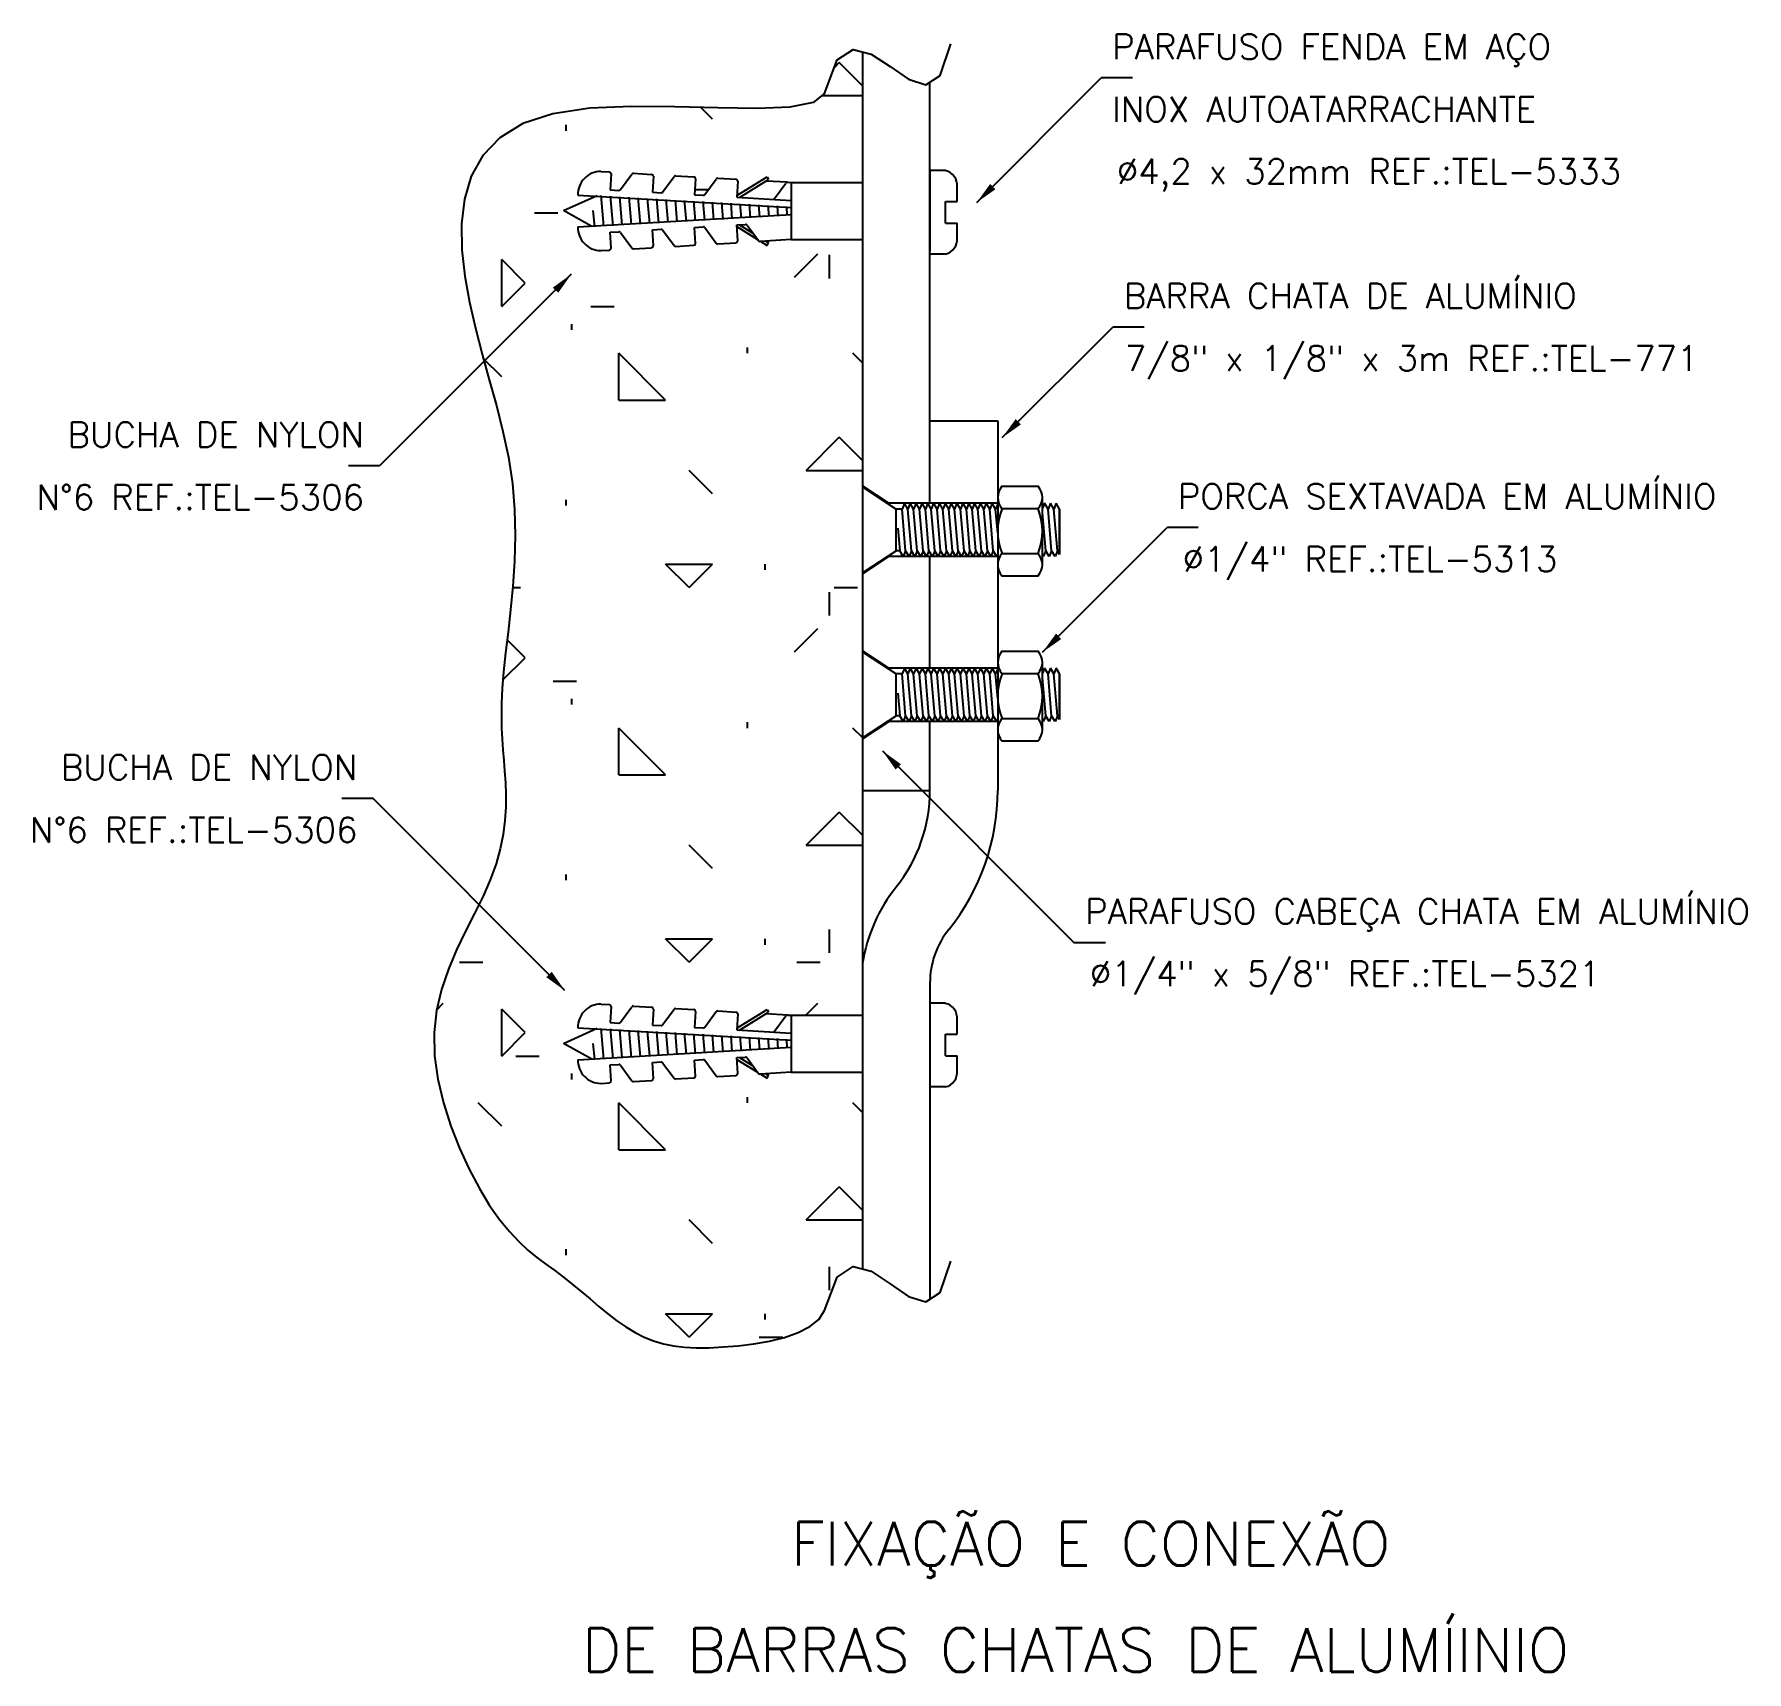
# Model space of a CAD drawing. Header units: millimetres. Extents: x -4613.3 to -4599.6, y -4617 to -4603.9.
import ezdxf
from ezdxf.enums import TextEntityAlignment as Align

# ---------------------------------------------------------------- set-up
doc = ezdxf.new("R2010")
doc.units = ezdxf.units.MM
doc.header["$LTSCALE"] = 10
doc.linetypes.add('DASHED', pattern=[0.75, 0.5, -0.25])
doc.layers.add('Termotécnica', color=7, linetype='Continuous')
doc.styles.add('r140', font='romans.shx')
doc.styles.add('r80', font='romans.shx')

msp = doc.modelspace()

# ---------------------------------------------------------------- hatches: boundary and pattern name
at = {"layer": 'Termotécnica'}
h = msp.add_hatch(dxfattribs=at)
h.set_pattern_fill('CONCRE', color=1, scale=3, style=0)
h.set_pattern_definition([(0, (-4602.5864, -4621.8725), (3, 3), [0.375, -2.625]), (90, (-4602.5864, -4621.8725), (-3, 3), [0.375, -2.625]), (135, (-4602.2114, -4621.8725), (-3, 2e-16), [0.53033, -3.7123]), (0, (-4602.2114, -4620.185), (3, 3), [0.375, -2.625]), (45, (-4602.024, -4620.3725), (2e-16, 3), [0.26516, -3.97748]), (135, (-4602.024, -4620.3725), (-3, 2e-16), [0.26516, -3.97748]), (0, (-4601.0864, -4619.435), (3, 3), [0.53033, -2.46967]), (45, (-4601.0864, -4619.435), (2e-16, 3), [0.375, -3.86764]), (135, (-4600.556, -4619.435), (-3, 2e-16), [0.375, -3.86764]), (90, (-4600.524, -4621.1225), (-3, 3), [0.375, -2.625]), (45, (-4600.524, -4621.1225), (2e-16, 3), [0.26516, -3.97748]), (135, (-4600.3364, -4620.935), (-3, 2e-16), [0.26516, -3.97748]), (0, (-4602.2114, -4621.1225), (3, 3), [0.1875, -2.5125]), (0, (-4599.9614, -4620.3725), (3, 3), [0.1875, -2.5125]), (90, (-4600.899, -4619.9975), (-3, 3), [0.1875, -2.5125]), (135, (-4600.524, -4621.685), (-3, 2e-16), [0.26516, -3.97748]), (135, (-4601.8364, -4619.6225), (-3, 2e-16), [0.26516, -3.97748]), (45, (-4601.1802, -4620.888), (2e-16, 3), [0.26516, -3.97748]), (90, (-4601.5552, -4621.4975), (-3, 3), [0.04688, -2.95312]), (90, (-4601.4145, -4620.2318), (-3, 3), [0.04688, -2.95312]), (90, (-4600.0083, -4619.7162), (-3, 3), [0.04688, -2.95312]), (90, (-4599.9614, -4621.31), (-3, 3), [0.04688, -2.95312])])
h.paths.add_polyline_path([(-4606.937, -4604.415), (-4607.028, -4604.488), (-4607.215, -4604.525), (-4607.477, -4604.535), (-4607.791, -4604.53), (-4608.134, -4604.522), (-4608.483, -4604.519), (-4608.817, -4604.534), (-4609.113, -4604.577), (-4609.352, -4604.656), (-4609.537, -4604.77), (-4609.673, -4604.912), (-4609.765, -4605.078), (-4609.819, -4605.262), (-4609.843, -4605.46), (-4609.84, -4605.667), (-4609.817, -4605.877), (-4609.78, -4606.086), (-4609.732, -4606.294), (-4609.678, -4606.501), (-4609.662, -4606.56), (-4609.621, -4606.707), (-4609.564, -4606.913), (-4609.512, -4607.12), (-4609.468, -4607.327), (-4609.436, -4607.536), (-4609.418, -4607.745), (-4609.413, -4607.954), (-4609.419, -4608.159), (-4609.432, -4608.358), (-4609.45, -4608.548), (-4609.47, -4608.728), (-4609.49, -4608.894), (-4609.506, -4609.045), (-4609.517, -4609.178), (-4609.523, -4609.296), (-4609.524, -4609.401), (-4609.522, -4609.496), (-4609.518, -4609.585), (-4609.512, -4609.67), (-4609.505, -4609.754), (-4609.498, -4609.841), (-4609.492, -4609.932), (-4609.489, -4610.028), (-4609.489, -4610.129), (-4609.496, -4610.235), (-4609.51, -4610.346), (-4609.533, -4610.462), (-4609.567, -4610.583), (-4609.613, -4610.709), (-4609.671, -4610.841), (-4609.704, -4610.907), (-4609.739, -4610.978), (-4609.811, -4611.12), (-4609.883, -4611.269), (-4609.948, -4611.425), (-4610.004, -4611.587), (-4610.043, -4611.756), (-4610.063, -4611.933), (-4610.059, -4612.118), (-4610.032, -4612.306), (-4609.988, -4612.495), (-4609.929, -4612.681), (-4609.859, -4612.859), (-4609.782, -4613.027), (-4609.7, -4613.181), (-4609.618, -4613.316), (-4609.538, -4613.43), (-4609.46, -4613.526), (-4609.385, -4613.606), (-4609.311, -4613.674), (-4609.239, -4613.733), (-4609.168, -4613.787), (-4609.097, -4613.838), (-4609.027, -4613.891), (-4608.956, -4613.947), (-4608.885, -4614.005), (-4608.814, -4614.065), (-4608.743, -4614.125), (-4608.671, -4614.184), (-4608.599, -4614.239), (-4608.527, -4614.289), (-4608.454, -4614.334), (-4608.38, -4614.371), (-4608.305, -4614.4), (-4608.227, -4614.423), (-4608.145, -4614.44), (-4608.057, -4614.45), (-4607.963, -4614.455), (-4607.86, -4614.455), (-4607.749, -4614.449), (-4607.628, -4614.439), (-4607.502, -4614.424), (-4607.377, -4614.402), (-4607.257, -4614.372), (-4607.147, -4614.334), (-4607.054, -4614.286), (-4606.982, -4614.228), (-4606.937, -4614.158), (-4606.835, -4613.89), (-4606.707, -4613.805), (-4606.633, -4613.825), (-4606.633, -4612.274), (-4606.633, -4612.25), (-4607.204, -4612.25), (-4607.453, -4612.265, -0.253792), (-4607.465, -4612.259), (-4607.472, -4612.249), (-4607.638, -4612.147), (-4607.631, -4612.261, -0.414214), (-4607.645, -4612.276), (-4607.791, -4612.284, -0.253792), (-4607.803, -4612.279), (-4607.895, -4612.154, 0.253792), (-4607.907, -4612.148), (-4607.977, -4612.152), (-4607.969, -4612.281, -0.414214), (-4607.983, -4612.296), (-4608.129, -4612.304, -0.253792), (-4608.141, -4612.298), (-4608.233, -4612.174, 0.253792), (-4608.245, -4612.168), (-4608.315, -4612.172), (-4608.307, -4612.3, -0.414214), (-4608.321, -4612.315), (-4608.467, -4612.324, -0.253792), (-4608.479, -4612.318), (-4608.571, -4612.193, 0.253792), (-4608.583, -4612.188), (-4608.653, -4612.192), (-4608.645, -4612.32, -0.414214), (-4608.659, -4612.335), (-4608.726, -4612.339, -0.421108), (-4608.912, -4612.15), (-4608.804, -4612.143), (-4609.027, -4612.019), (-4608.77, -4611.902), (-4608.912, -4611.894, -0.421108), (-4608.726, -4611.705), (-4608.659, -4611.709, -0.414214), (-4608.645, -4611.724), (-4608.653, -4611.852), (-4608.583, -4611.856, 0.253792), (-4608.571, -4611.85), (-4608.479, -4611.726, -0.253792), (-4608.467, -4611.72), (-4608.321, -4611.729, -0.414214), (-4608.307, -4611.744), (-4608.315, -4611.872), (-4608.245, -4611.876, 0.253792), (-4608.233, -4611.87), (-4608.141, -4611.745, -0.253792), (-4608.129, -4611.74), (-4607.983, -4611.748, -0.414214), (-4607.969, -4611.763), (-4607.977, -4611.891), (-4607.907, -4611.895, 0.253792), (-4607.895, -4611.89), (-4607.803, -4611.765, -0.253792), (-4607.791, -4611.759), (-4607.645, -4611.768, -0.414214), (-4607.631, -4611.783), (-4607.638, -4611.897), (-4607.395, -4611.747), (-4607.386, -4611.769), (-4607.407, -4611.782), (-4607.232, -4611.792), (-4607.204, -4611.794), (-4606.633, -4611.794), (-4606.633, -4611.767), (-4606.633, -4611.378), (-4606.633, -4609.995), (-4606.633, -4609.582), (-4606.633, -4609.553), (-4606.633, -4608.905), (-4606.633, -4608.876), (-4606.633, -4608.262), (-4606.633, -4608.232), (-4606.633, -4607.584), (-4606.633, -4607.555), (-4606.633, -4605.608), (-4606.633, -4605.584), (-4607.204, -4605.584), (-4607.453, -4605.599, -0.253792), (-4607.465, -4605.593), (-4607.472, -4605.583), (-4607.638, -4605.481), (-4607.631, -4605.595, -0.414214), (-4607.645, -4605.61), (-4607.791, -4605.619, -0.253792), (-4607.803, -4605.613), (-4607.895, -4605.489, 0.253792), (-4607.907, -4605.483), (-4607.977, -4605.487), (-4607.969, -4605.615, -0.414214), (-4607.983, -4605.63), (-4608.129, -4605.639, -0.253792), (-4608.141, -4605.633), (-4608.233, -4605.508, 0.253792), (-4608.245, -4605.502), (-4608.315, -4605.507), (-4608.307, -4605.635, -0.414214), (-4608.321, -4605.65), (-4608.467, -4605.658, -0.253792), (-4608.479, -4605.652), (-4608.571, -4605.528, 0.253792), (-4608.583, -4605.522), (-4608.653, -4605.526), (-4608.645, -4605.654, -0.414214), (-4608.659, -4605.669), (-4608.726, -4605.673, -0.421108), (-4608.912, -4605.484), (-4608.804, -4605.478), (-4609.027, -4605.353), (-4608.77, -4605.237), (-4608.912, -4605.229, -0.421108), (-4608.726, -4605.039), (-4608.659, -4605.043, -0.414214), (-4608.645, -4605.058), (-4608.653, -4605.186), (-4608.583, -4605.191, 0.253792), (-4608.571, -4605.185), (-4608.479, -4605.06, -0.253792), (-4608.467, -4605.054), (-4608.321, -4605.063, -0.414214), (-4608.307, -4605.078), (-4608.315, -4605.206), (-4608.245, -4605.21, 0.253792), (-4608.233, -4605.204), (-4608.141, -4605.08, -0.253792), (-4608.129, -4605.074), (-4607.983, -4605.083, -0.414214), (-4607.969, -4605.098), (-4607.977, -4605.226), (-4607.907, -4605.23, 0.253792), (-4607.895, -4605.224), (-4607.803, -4605.1, -0.253792), (-4607.791, -4605.094), (-4607.645, -4605.102, -0.414214), (-4607.631, -4605.117), (-4607.638, -4605.231), (-4607.395, -4605.082), (-4607.386, -4605.103), (-4607.407, -4605.116), (-4607.232, -4605.126), (-4607.204, -4605.128), (-4606.633, -4605.128), (-4606.633, -4605.101), (-4606.633, -4604.082), (-4606.707, -4604.062), (-4606.835, -4604.147)])

# ---------------------------------------------------------------- linework, layer by layer
at = {"layer": 'Termotécnica', "color": 3}
for p, q in [((-4606.633, -4604.082), (-4606.633, -4613.825)), ((-4606.092, -4607.695), (-4606.092, -4604.324)), ((-4606.092, -4607.036), (-4605.55, -4607.036)), ((-4605.55, -4607.036), (-4605.55, -4609.995)), ((-4606.092, -4609.016), (-4606.092, -4608.122)), ((-4606.092, -4609.995), (-4606.092, -4609.442)), ((-4606.633, -4609.995), (-4606.092, -4609.995)), ((-4606.092, -4611.538), (-4606.092, -4614.067))]:
    msp.add_line(p, q, dxfattribs=at)
at = {"layer": 'Termotécnica', "color": 2}
for p, q in [((-4605.717, -4605.287), (-4604.721, -4604.291)), ((-4604.471, -4604.291), (-4604.721, -4604.291)), ((-4608.726, -4605.039), (-4608.659, -4605.043)), ((-4608.645, -4605.058), (-4608.653, -4605.186)), ((-4608.571, -4605.185), (-4608.479, -4605.06)), ((-4608.467, -4605.054), (-4608.321, -4605.063)), ((-4608.307, -4605.078), (-4608.315, -4605.206)), ((-4608.233, -4605.204), (-4608.141, -4605.08)), ((-4608.129, -4605.074), (-4607.983, -4605.083)), ((-4607.969, -4605.098), (-4607.977, -4605.226)), ((-4607.895, -4605.224), (-4607.803, -4605.1)), ((-4607.791, -4605.094), (-4607.645, -4605.102)), ((-4607.631, -4605.117), (-4607.639, -4605.245)), ((-4607.204, -4605.128), (-4607.204, -4605.584)), ((-4607.204, -4605.128), (-4606.633, -4605.128)), ((-4606.633, -4605.101), (-4606.633, -4605.608)), ((-4605.969, -4605.033), (-4606.092, -4605.033)), ((-4606.092, -4605.033), (-4606.092, -4605.677)), ((-4609.027, -4605.353), (-4608.758, -4605.231)), ((-4608.912, -4605.229), (-4607.204, -4605.328)), ((-4608.653, -4605.186), (-4608.583, -4605.191)), ((-4608.315, -4605.206), (-4608.245, -4605.21)), ((-4607.977, -4605.226), (-4607.907, -4605.23)), ((-4607.639, -4605.245), (-4607.204, -4605.271)), ((-4605.874, -4605.281), (-4605.874, -4605.14)), ((-4608.799, -4605.48), (-4609.027, -4605.353)), ((-4608.912, -4605.484), (-4607.204, -4605.385)), ((-4605.967, -4605.281), (-4605.874, -4605.281)), ((-4605.967, -4605.454), (-4605.967, -4605.281)), ((-4608.797, -4605.484), (-4608.799, -4605.48)), ((-4608.653, -4605.526), (-4608.583, -4605.522)), ((-4608.645, -4605.654), (-4608.653, -4605.526)), ((-4608.571, -4605.528), (-4608.479, -4605.652)), ((-4608.315, -4605.507), (-4608.245, -4605.502)), ((-4608.307, -4605.635), (-4608.315, -4605.507)), ((-4608.233, -4605.508), (-4608.141, -4605.633)), ((-4607.977, -4605.487), (-4607.907, -4605.483)), ((-4607.969, -4605.615), (-4607.977, -4605.487)), ((-4607.895, -4605.489), (-4607.803, -4605.613)), ((-4607.639, -4605.467), (-4607.569, -4605.463)), ((-4607.631, -4605.595), (-4607.639, -4605.467)), ((-4607.557, -4605.469), (-4607.465, -4605.593)), ((-4605.967, -4605.454), (-4605.874, -4605.454)), ((-4605.874, -4605.594), (-4605.874, -4605.454)), ((-4608.726, -4605.673), (-4608.659, -4605.669)), ((-4608.467, -4605.658), (-4608.321, -4605.65)), ((-4608.129, -4605.639), (-4607.983, -4605.63)), ((-4607.791, -4605.619), (-4607.645, -4605.61)), ((-4607.204, -4605.584), (-4606.633, -4605.584)), ((-4605.969, -4605.702), (-4606.092, -4605.702)), ((-4608.964, -4605.862), (-4610.499, -4607.397)), ((-4605.513, -4607.17), (-4604.628, -4606.285)), ((-4604.378, -4606.285), (-4604.628, -4606.285)), ((-4610.499, -4607.397), (-4610.749, -4607.397)), ((-4605.516, -4607.559), (-4605.226, -4607.559)), ((-4606.297, -4607.695), (-4606.316, -4607.742)), ((-4606.269, -4607.742), (-4606.297, -4607.695)), ((-4606.25, -4607.695), (-4606.269, -4607.742)), ((-4606.223, -4607.742), (-4606.25, -4607.695)), ((-4606.203, -4607.695), (-4606.223, -4607.742)), ((-4606.176, -4607.742), (-4606.203, -4607.695)), ((-4606.156, -4607.695), (-4606.176, -4607.742)), ((-4606.129, -4607.742), (-4606.156, -4607.695)), ((-4606.11, -4607.695), (-4606.129, -4607.742)), ((-4606.082, -4607.742), (-4606.11, -4607.695)), ((-4606.063, -4607.695), (-4606.082, -4607.742)), ((-4606.035, -4607.742), (-4606.063, -4607.695)), ((-4606.016, -4607.695), (-4606.035, -4607.742)), ((-4605.989, -4607.742), (-4606.016, -4607.695)), ((-4605.969, -4607.695), (-4605.989, -4607.742)), ((-4605.942, -4607.742), (-4605.969, -4607.695)), ((-4605.922, -4607.695), (-4605.942, -4607.742)), ((-4605.895, -4607.742), (-4605.922, -4607.695)), ((-4605.876, -4607.695), (-4605.895, -4607.742)), ((-4605.848, -4607.742), (-4605.876, -4607.695)), ((-4605.829, -4607.695), (-4605.848, -4607.742)), ((-4605.801, -4607.742), (-4605.829, -4607.695)), ((-4605.782, -4607.695), (-4605.801, -4607.742)), ((-4605.755, -4607.742), (-4605.782, -4607.695)), ((-4605.735, -4607.695), (-4605.755, -4607.742)), ((-4605.708, -4607.742), (-4605.735, -4607.695)), ((-4605.688, -4607.695), (-4605.708, -4607.742)), ((-4605.661, -4607.742), (-4605.688, -4607.695)), ((-4605.642, -4607.695), (-4605.661, -4607.742)), ((-4605.614, -4607.742), (-4605.642, -4607.695)), ((-4605.595, -4607.695), (-4605.614, -4607.742)), ((-4605.567, -4607.742), (-4605.595, -4607.695)), ((-4605.55, -4607.701), (-4605.567, -4607.742)), ((-4605.55, -4607.649), (-4605.55, -4608.191)), ((-4605.191, -4608.187), (-4605.191, -4607.649)), ((-4605.175, -4607.695), (-4605.191, -4607.735)), ((-4605.147, -4607.742), (-4605.175, -4607.695)), ((-4605.128, -4607.695), (-4605.147, -4607.742)), ((-4605.1, -4607.742), (-4605.128, -4607.695)), ((-4605.081, -4607.695), (-4605.1, -4607.742)), ((-4605.054, -4607.742), (-4605.081, -4607.695)), ((-4606.316, -4607.742), (-4606.364, -4607.742)), ((-4605.516, -4607.738), (-4605.226, -4607.738)), ((-4605.054, -4608.075), (-4605.054, -4607.742)), ((-4605.054, -4607.742), (-4605.054, -4608.106)), ((-4605.19, -4608.887), (-4604.194, -4607.89)), ((-4603.944, -4607.89), (-4604.194, -4607.89)), ((-4606.334, -4608.075), (-4606.364, -4608.075)), ((-4606.307, -4608.122), (-4606.334, -4608.075)), ((-4606.288, -4608.075), (-4606.307, -4608.122)), ((-4606.26, -4608.122), (-4606.288, -4608.075)), ((-4606.241, -4608.075), (-4606.26, -4608.122)), ((-4606.213, -4608.122), (-4606.241, -4608.075)), ((-4606.194, -4608.075), (-4606.213, -4608.122)), ((-4606.166, -4608.122), (-4606.194, -4608.075)), ((-4606.147, -4608.075), (-4606.166, -4608.122)), ((-4606.12, -4608.122), (-4606.147, -4608.075)), ((-4606.1, -4608.075), (-4606.12, -4608.122)), ((-4606.073, -4608.122), (-4606.1, -4608.075)), ((-4606.053, -4608.075), (-4606.073, -4608.122)), ((-4606.026, -4608.122), (-4606.053, -4608.075)), ((-4606.007, -4608.075), (-4606.026, -4608.122)), ((-4605.979, -4608.122), (-4606.007, -4608.075)), ((-4605.96, -4608.075), (-4605.979, -4608.122)), ((-4605.932, -4608.122), (-4605.96, -4608.075)), ((-4605.913, -4608.075), (-4605.932, -4608.122)), ((-4605.886, -4608.122), (-4605.913, -4608.075)), ((-4605.886, -4608.122), (-4605.913, -4608.075)), ((-4605.866, -4608.075), (-4605.886, -4608.122)), ((-4605.866, -4608.075), (-4605.886, -4608.122)), ((-4605.839, -4608.122), (-4605.866, -4608.075)), ((-4605.839, -4608.122), (-4605.866, -4608.075)), ((-4605.819, -4608.075), (-4605.839, -4608.122)), ((-4605.819, -4608.075), (-4605.839, -4608.122)), ((-4605.792, -4608.122), (-4605.819, -4608.075)), ((-4605.792, -4608.122), (-4605.819, -4608.075)), ((-4605.773, -4608.075), (-4605.792, -4608.122)), ((-4605.773, -4608.075), (-4605.792, -4608.122)), ((-4605.745, -4608.122), (-4605.773, -4608.075)), ((-4605.745, -4608.122), (-4605.773, -4608.075)), ((-4605.726, -4608.075), (-4605.745, -4608.122)), ((-4605.698, -4608.122), (-4605.726, -4608.075)), ((-4605.698, -4608.122), (-4605.726, -4608.075)), ((-4605.679, -4608.075), (-4605.698, -4608.122)), ((-4605.679, -4608.075), (-4605.698, -4608.122)), ((-4605.652, -4608.122), (-4605.679, -4608.075)), ((-4605.652, -4608.122), (-4605.679, -4608.075)), ((-4605.632, -4608.075), (-4605.652, -4608.122)), ((-4605.632, -4608.075), (-4605.652, -4608.122)), ((-4605.605, -4608.122), (-4605.632, -4608.075)), ((-4605.605, -4608.122), (-4605.632, -4608.075)), ((-4605.585, -4608.075), (-4605.605, -4608.122)), ((-4605.585, -4608.075), (-4605.605, -4608.122)), ((-4605.558, -4608.122), (-4605.585, -4608.075)), ((-4605.558, -4608.122), (-4605.585, -4608.075)), ((-4605.55, -4608.104), (-4605.558, -4608.122)), ((-4605.516, -4608.098), (-4605.226, -4608.098)), ((-4605.185, -4608.122), (-4605.191, -4608.111)), ((-4605.165, -4608.075), (-4605.185, -4608.122)), ((-4605.138, -4608.122), (-4605.165, -4608.075)), ((-4605.118, -4608.075), (-4605.138, -4608.122)), ((-4605.091, -4608.122), (-4605.118, -4608.075)), ((-4605.072, -4608.075), (-4605.091, -4608.122)), ((-4605.054, -4608.106), (-4605.072, -4608.075)), ((-4605.516, -4608.277), (-4605.226, -4608.277)), ((-4605.516, -4608.88), (-4605.226, -4608.88)), ((-4606.316, -4609.062), (-4606.364, -4609.062)), ((-4606.297, -4609.016), (-4606.316, -4609.062)), ((-4606.269, -4609.062), (-4606.297, -4609.016)), ((-4606.25, -4609.016), (-4606.269, -4609.062)), ((-4606.223, -4609.062), (-4606.25, -4609.016)), ((-4606.203, -4609.016), (-4606.223, -4609.062)), ((-4606.176, -4609.062), (-4606.203, -4609.016)), ((-4606.156, -4609.016), (-4606.176, -4609.062)), ((-4606.129, -4609.062), (-4606.156, -4609.016)), ((-4606.11, -4609.016), (-4606.129, -4609.062)), ((-4606.082, -4609.062), (-4606.11, -4609.016)), ((-4606.063, -4609.016), (-4606.082, -4609.062)), ((-4606.035, -4609.062), (-4606.063, -4609.016)), ((-4606.016, -4609.016), (-4606.035, -4609.062)), ((-4605.989, -4609.062), (-4606.016, -4609.016)), ((-4605.969, -4609.016), (-4605.989, -4609.062)), ((-4605.942, -4609.062), (-4605.969, -4609.016)), ((-4605.922, -4609.016), (-4605.942, -4609.062)), ((-4605.895, -4609.062), (-4605.922, -4609.016)), ((-4605.876, -4609.016), (-4605.895, -4609.062)), ((-4605.848, -4609.062), (-4605.876, -4609.016)), ((-4605.829, -4609.016), (-4605.848, -4609.062)), ((-4605.801, -4609.062), (-4605.829, -4609.016)), ((-4605.782, -4609.016), (-4605.801, -4609.062)), ((-4605.755, -4609.062), (-4605.782, -4609.016)), ((-4605.735, -4609.016), (-4605.755, -4609.062)), ((-4605.708, -4609.062), (-4605.735, -4609.016)), ((-4605.688, -4609.016), (-4605.708, -4609.062)), ((-4605.661, -4609.062), (-4605.688, -4609.016)), ((-4605.642, -4609.016), (-4605.661, -4609.062)), ((-4605.614, -4609.062), (-4605.642, -4609.016)), ((-4605.595, -4609.016), (-4605.614, -4609.062)), ((-4605.567, -4609.062), (-4605.595, -4609.016)), ((-4605.55, -4609.022), (-4605.567, -4609.062)), ((-4605.55, -4608.969), (-4605.55, -4609.511)), ((-4605.516, -4609.059), (-4605.226, -4609.059)), ((-4605.191, -4609.508), (-4605.191, -4608.969)), ((-4605.175, -4609.016), (-4605.191, -4609.056)), ((-4605.147, -4609.062), (-4605.175, -4609.016)), ((-4605.128, -4609.016), (-4605.147, -4609.062)), ((-4605.1, -4609.062), (-4605.128, -4609.016)), ((-4605.081, -4609.016), (-4605.1, -4609.062)), ((-4605.054, -4609.062), (-4605.081, -4609.016)), ((-4605.054, -4609.062), (-4605.054, -4609.427)), ((-4605.054, -4609.396), (-4605.054, -4609.062)), ((-4606.334, -4609.396), (-4606.364, -4609.396)), ((-4606.307, -4609.443), (-4606.334, -4609.396)), ((-4606.288, -4609.396), (-4606.307, -4609.443)), ((-4606.26, -4609.443), (-4606.288, -4609.396)), ((-4606.241, -4609.396), (-4606.26, -4609.443)), ((-4606.213, -4609.443), (-4606.241, -4609.396)), ((-4606.194, -4609.396), (-4606.213, -4609.443)), ((-4606.166, -4609.443), (-4606.194, -4609.396)), ((-4606.147, -4609.396), (-4606.166, -4609.443)), ((-4606.12, -4609.443), (-4606.147, -4609.396)), ((-4606.1, -4609.396), (-4606.12, -4609.443)), ((-4606.073, -4609.443), (-4606.1, -4609.396)), ((-4606.053, -4609.396), (-4606.073, -4609.443)), ((-4606.026, -4609.443), (-4606.053, -4609.396)), ((-4606.007, -4609.396), (-4606.026, -4609.443)), ((-4605.979, -4609.443), (-4606.007, -4609.396)), ((-4605.96, -4609.396), (-4605.979, -4609.443)), ((-4605.932, -4609.443), (-4605.96, -4609.396)), ((-4605.913, -4609.396), (-4605.932, -4609.443)), ((-4605.886, -4609.443), (-4605.913, -4609.396)), ((-4605.886, -4609.443), (-4605.913, -4609.396)), ((-4605.866, -4609.396), (-4605.886, -4609.443)), ((-4605.866, -4609.396), (-4605.886, -4609.443)), ((-4605.839, -4609.443), (-4605.866, -4609.396)), ((-4605.839, -4609.443), (-4605.866, -4609.396)), ((-4605.819, -4609.396), (-4605.839, -4609.443)), ((-4605.819, -4609.396), (-4605.839, -4609.443)), ((-4605.792, -4609.443), (-4605.819, -4609.396)), ((-4605.792, -4609.443), (-4605.819, -4609.396)), ((-4605.773, -4609.396), (-4605.792, -4609.443)), ((-4605.773, -4609.396), (-4605.792, -4609.443)), ((-4605.745, -4609.443), (-4605.773, -4609.396)), ((-4605.745, -4609.443), (-4605.773, -4609.396)), ((-4605.726, -4609.396), (-4605.745, -4609.443)), ((-4605.698, -4609.443), (-4605.726, -4609.396)), ((-4605.698, -4609.443), (-4605.726, -4609.396)), ((-4605.679, -4609.396), (-4605.698, -4609.443)), ((-4605.679, -4609.396), (-4605.698, -4609.443)), ((-4605.652, -4609.443), (-4605.679, -4609.396)), ((-4605.652, -4609.443), (-4605.679, -4609.396)), ((-4605.632, -4609.396), (-4605.652, -4609.443)), ((-4605.632, -4609.396), (-4605.652, -4609.443)), ((-4605.605, -4609.443), (-4605.632, -4609.396)), ((-4605.605, -4609.443), (-4605.632, -4609.396)), ((-4605.585, -4609.396), (-4605.605, -4609.443)), ((-4605.585, -4609.396), (-4605.605, -4609.443)), ((-4605.558, -4609.443), (-4605.585, -4609.396)), ((-4605.558, -4609.443), (-4605.585, -4609.396)), ((-4605.55, -4609.425), (-4605.558, -4609.443)), ((-4605.516, -4609.418), (-4605.226, -4609.418)), ((-4605.185, -4609.443), (-4605.191, -4609.431)), ((-4605.165, -4609.396), (-4605.185, -4609.443)), ((-4605.138, -4609.443), (-4605.165, -4609.396)), ((-4605.118, -4609.396), (-4605.138, -4609.443)), ((-4605.091, -4609.443), (-4605.118, -4609.396)), ((-4605.072, -4609.396), (-4605.091, -4609.443)), ((-4605.054, -4609.427), (-4605.072, -4609.396)), ((-4605.516, -4609.598), (-4605.226, -4609.598)), ((-4606.472, -4609.678), (-4604.937, -4611.213)), ((-4610.551, -4610.06), (-4610.801, -4610.06)), ((-4609.016, -4611.596), (-4610.551, -4610.06)), ((-4604.687, -4611.213), (-4604.937, -4611.213)), ((-4608.726, -4611.705), (-4608.659, -4611.709)), ((-4606.092, -4611.599), (-4606.092, -4612.458)), ((-4606.092, -4611.698), (-4606.092, -4612.342)), ((-4605.969, -4611.698), (-4606.092, -4611.698)), ((-4608.645, -4611.724), (-4608.653, -4611.852)), ((-4608.571, -4611.85), (-4608.479, -4611.726)), ((-4608.467, -4611.72), (-4608.321, -4611.729)), ((-4608.307, -4611.744), (-4608.315, -4611.872)), ((-4608.233, -4611.87), (-4608.141, -4611.745)), ((-4608.129, -4611.74), (-4607.983, -4611.748)), ((-4607.969, -4611.763), (-4607.977, -4611.891)), ((-4607.895, -4611.89), (-4607.803, -4611.765)), ((-4607.791, -4611.759), (-4607.645, -4611.768)), ((-4607.631, -4611.783), (-4607.639, -4611.911)), ((-4607.204, -4611.794), (-4606.633, -4611.794)), ((-4607.204, -4611.794), (-4607.204, -4612.25)), ((-4606.633, -4611.767), (-4606.633, -4612.274)), ((-4605.874, -4611.946), (-4605.874, -4611.805)), ((-4609.027, -4612.019), (-4608.758, -4611.897)), ((-4608.912, -4611.894), (-4607.204, -4611.993)), ((-4608.653, -4611.852), (-4608.583, -4611.856)), ((-4608.315, -4611.872), (-4608.245, -4611.876)), ((-4607.977, -4611.891), (-4607.907, -4611.895)), ((-4607.639, -4611.911), (-4607.204, -4611.936)), ((-4605.967, -4612.119), (-4605.967, -4611.946)), ((-4605.967, -4611.946), (-4605.874, -4611.946)), ((-4608.799, -4612.146), (-4609.027, -4612.019)), ((-4608.912, -4612.15), (-4607.204, -4612.05)), ((-4605.967, -4612.119), (-4605.874, -4612.119)), ((-4605.874, -4612.26), (-4605.874, -4612.119)), ((-4608.797, -4612.149), (-4608.799, -4612.146)), ((-4608.653, -4612.192), (-4608.583, -4612.188)), ((-4608.645, -4612.32), (-4608.653, -4612.192)), ((-4608.571, -4612.193), (-4608.479, -4612.318)), ((-4608.315, -4612.172), (-4608.245, -4612.168)), ((-4608.307, -4612.3), (-4608.315, -4612.172)), ((-4608.233, -4612.174), (-4608.141, -4612.298)), ((-4607.977, -4612.152), (-4607.907, -4612.148)), ((-4607.969, -4612.281), (-4607.977, -4612.152)), ((-4607.895, -4612.154), (-4607.803, -4612.279)), ((-4607.639, -4612.133), (-4607.569, -4612.129)), ((-4607.631, -4612.261), (-4607.639, -4612.133)), ((-4607.557, -4612.135), (-4607.465, -4612.259)), ((-4607.204, -4612.25), (-4606.633, -4612.25)), ((-4608.726, -4612.339), (-4608.659, -4612.335)), ((-4608.467, -4612.324), (-4608.321, -4612.315)), ((-4608.129, -4612.304), (-4607.983, -4612.296)), ((-4607.791, -4612.284), (-4607.645, -4612.276)), ((-4605.969, -4612.367), (-4606.092, -4612.367))]:
    msp.add_line(p, q, dxfattribs=at)
at = {"layer": 'Termotécnica', "color": 1}
for p, q in [((-4607.638, -4605.231), (-4607.395, -4605.082)), ((-4607.618, -4605.247), (-4607.386, -4605.103)), ((-4607.232, -4605.126), (-4607.407, -4605.116)), ((-4607.395, -4605.082), (-4607.386, -4605.103)), ((-4607.232, -4605.126), (-4607.204, -4605.128)), ((-4608.703, -4605.478), (-4608.724, -4605.233)), ((-4608.63, -4605.474), (-4608.65, -4605.238)), ((-4608.556, -4605.47), (-4608.576, -4605.242)), ((-4608.483, -4605.465), (-4608.502, -4605.246)), ((-4608.409, -4605.461), (-4608.428, -4605.251)), ((-4608.336, -4605.457), (-4608.353, -4605.255)), ((-4608.262, -4605.453), (-4608.279, -4605.259)), ((-4608.189, -4605.448), (-4608.205, -4605.263)), ((-4607.336, -4605.256), (-4607.245, -4605.132)), ((-4608.777, -4605.482), (-4608.788, -4605.353)), ((-4608.116, -4605.444), (-4608.131, -4605.268)), ((-4608.042, -4605.44), (-4608.057, -4605.272)), ((-4607.969, -4605.435), (-4607.982, -4605.276)), ((-4607.895, -4605.431), (-4607.908, -4605.281)), ((-4607.822, -4605.427), (-4607.834, -4605.285)), ((-4607.748, -4605.423), (-4607.76, -4605.289)), ((-4607.675, -4605.418), (-4607.685, -4605.294)), ((-4607.601, -4605.414), (-4607.611, -4605.298)), ((-4607.528, -4605.41), (-4607.537, -4605.302)), ((-4607.454, -4605.406), (-4607.463, -4605.307)), ((-4607.381, -4605.401), (-4607.389, -4605.311)), ((-4607.307, -4605.397), (-4607.314, -4605.315)), ((-4607.234, -4605.393), (-4607.24, -4605.32)), ((-4607.638, -4605.481), (-4607.472, -4605.583)), ((-4607.618, -4605.466), (-4607.51, -4605.533)), ((-4607.204, -4605.584), (-4607.453, -4605.599)), ((-4607.447, -4605.599), (-4607.395, -4605.631)), ((-4607.407, -4605.597), (-4607.386, -4605.609)), ((-4607.395, -4605.631), (-4607.386, -4605.609)), ((-4606.616, -4607.575), (-4606.364, -4607.742)), ((-4606.364, -4608.075), (-4606.364, -4607.742)), ((-4606.288, -4608.075), (-4606.316, -4607.742)), ((-4606.241, -4608.075), (-4606.269, -4607.742)), ((-4606.194, -4608.075), (-4606.223, -4607.742)), ((-4606.147, -4608.075), (-4606.176, -4607.742)), ((-4606.1, -4608.075), (-4606.129, -4607.742)), ((-4606.053, -4608.075), (-4606.082, -4607.742)), ((-4606.007, -4608.075), (-4606.035, -4607.742)), ((-4605.96, -4608.075), (-4605.989, -4607.742)), ((-4605.913, -4608.075), (-4605.942, -4607.742)), ((-4605.866, -4608.075), (-4605.895, -4607.742)), ((-4605.819, -4608.075), (-4605.848, -4607.742)), ((-4605.773, -4608.075), (-4605.801, -4607.742)), ((-4605.726, -4608.075), (-4605.755, -4607.742)), ((-4605.679, -4608.075), (-4605.708, -4607.742)), ((-4605.632, -4608.075), (-4605.661, -4607.742)), ((-4605.585, -4608.075), (-4605.614, -4607.742)), ((-4605.55, -4607.936), (-4605.567, -4607.742)), ((-4605.165, -4608.075), (-4605.191, -4607.773)), ((-4605.118, -4608.075), (-4605.147, -4607.742)), ((-4605.072, -4608.075), (-4605.1, -4607.742)), ((-4606.35, -4607.895), (-4606.334, -4608.075)), ((-4606.616, -4608.242), (-4606.364, -4608.075)), ((-4606.616, -4608.896), (-4606.364, -4609.062)), ((-4606.364, -4609.396), (-4606.364, -4609.062)), ((-4606.288, -4609.396), (-4606.316, -4609.062)), ((-4606.241, -4609.396), (-4606.269, -4609.062)), ((-4606.194, -4609.396), (-4606.223, -4609.062)), ((-4606.147, -4609.396), (-4606.176, -4609.062)), ((-4606.1, -4609.396), (-4606.129, -4609.062)), ((-4606.053, -4609.396), (-4606.082, -4609.062)), ((-4606.007, -4609.396), (-4606.035, -4609.062)), ((-4605.96, -4609.396), (-4605.989, -4609.062)), ((-4605.913, -4609.396), (-4605.942, -4609.062)), ((-4605.866, -4609.396), (-4605.895, -4609.062)), ((-4605.819, -4609.396), (-4605.848, -4609.062)), ((-4605.773, -4609.396), (-4605.801, -4609.062)), ((-4605.726, -4609.396), (-4605.755, -4609.062)), ((-4605.679, -4609.396), (-4605.708, -4609.062)), ((-4605.632, -4609.396), (-4605.661, -4609.062)), ((-4605.585, -4609.396), (-4605.614, -4609.062)), ((-4605.55, -4609.257), (-4605.567, -4609.062)), ((-4605.165, -4609.396), (-4605.191, -4609.094)), ((-4605.118, -4609.396), (-4605.147, -4609.062)), ((-4605.072, -4609.396), (-4605.1, -4609.062)), ((-4606.35, -4609.215), (-4606.334, -4609.396)), ((-4606.616, -4609.562), (-4606.364, -4609.396)), ((-4607.638, -4611.897), (-4607.395, -4611.747)), ((-4607.618, -4611.912), (-4607.386, -4611.769)), ((-4607.232, -4611.792), (-4607.407, -4611.782)), ((-4607.395, -4611.747), (-4607.386, -4611.769)), ((-4607.336, -4611.922), (-4607.245, -4611.798)), ((-4607.232, -4611.792), (-4607.204, -4611.794)), ((-4608.703, -4612.144), (-4608.724, -4611.899)), ((-4608.63, -4612.139), (-4608.65, -4611.903)), ((-4608.556, -4612.135), (-4608.576, -4611.907)), ((-4608.483, -4612.131), (-4608.502, -4611.912)), ((-4608.409, -4612.127), (-4608.428, -4611.916)), ((-4608.336, -4612.122), (-4608.353, -4611.92)), ((-4608.262, -4612.118), (-4608.279, -4611.925)), ((-4608.189, -4612.114), (-4608.205, -4611.929)), ((-4608.116, -4612.11), (-4608.131, -4611.933)), ((-4608.042, -4612.105), (-4608.057, -4611.938)), ((-4607.969, -4612.101), (-4607.982, -4611.942)), ((-4607.895, -4612.097), (-4607.908, -4611.946)), ((-4607.822, -4612.093), (-4607.834, -4611.951)), ((-4607.748, -4612.088), (-4607.76, -4611.955)), ((-4607.675, -4612.084), (-4607.685, -4611.959)), ((-4607.601, -4612.08), (-4607.611, -4611.964)), ((-4607.528, -4612.075), (-4607.537, -4611.968)), ((-4607.454, -4612.071), (-4607.463, -4611.972)), ((-4607.381, -4612.067), (-4607.389, -4611.976)), ((-4607.307, -4612.063), (-4607.314, -4611.981)), ((-4608.777, -4612.148), (-4608.788, -4612.019)), ((-4607.234, -4612.058), (-4607.24, -4611.985)), ((-4607.638, -4612.147), (-4607.472, -4612.249)), ((-4607.618, -4612.132), (-4607.51, -4612.199)), ((-4607.204, -4612.25), (-4607.453, -4612.265)), ((-4607.447, -4612.265), (-4607.395, -4612.297)), ((-4607.407, -4612.262), (-4607.386, -4612.275)), ((-4607.395, -4612.297), (-4607.386, -4612.275))]:
    msp.add_line(p, q, dxfattribs=at)
at = {"layer": 'Termotécnica', "color": 1, "linetype": 'DASHED', "ltscale": 0.8}
for p, q in [((-4606.633, -4607.555), (-4606.422, -4607.695)), ((-4606.633, -4608.262), (-4606.422, -4608.122)), ((-4606.633, -4608.876), (-4606.422, -4609.016)), ((-4606.633, -4609.582), (-4606.422, -4609.442))]:
    msp.add_line(p, q, dxfattribs=at)
at = {"layer": 'Termotécnica', "color": 1, "linetype": 'DASHED'}
for p, q in [((-4605.55, -4607.695), (-4606.422, -4607.695)), ((-4605.55, -4608.122), (-4606.422, -4608.122)), ((-4605.55, -4609.016), (-4606.422, -4609.016)), ((-4605.55, -4609.442), (-4606.422, -4609.442))]:
    msp.add_line(p, q, dxfattribs=at)
at = {"layer": 'Termotécnica', "color": 2}
for points in [[(-4606.937, -4604.415), (-4606.835, -4604.147), (-4606.707, -4604.062), (-4606.563, -4604.1), (-4606.412, -4604.2), (-4606.263, -4604.302), (-4606.126, -4604.346), (-4606.01, -4604.271), (-4605.924, -4604.018)], [(-4606.937, -4604.415), (-4607.028, -4604.488), (-4607.215, -4604.525), (-4607.477, -4604.535), (-4607.791, -4604.53), (-4608.134, -4604.522), (-4608.483, -4604.519), (-4608.817, -4604.534), (-4609.113, -4604.577), (-4609.352, -4604.656), (-4609.537, -4604.77), (-4609.673, -4604.912), (-4609.765, -4605.078), (-4609.819, -4605.262), (-4609.843, -4605.46), (-4609.84, -4605.667), (-4609.817, -4605.877), (-4609.78, -4606.086), (-4609.732, -4606.294), (-4609.678, -4606.501), (-4609.621, -4606.707), (-4609.564, -4606.913), (-4609.512, -4607.12), (-4609.468, -4607.327), (-4609.436, -4607.536), (-4609.418, -4607.745), (-4609.413, -4607.954), (-4609.419, -4608.159), (-4609.432, -4608.358), (-4609.45, -4608.548), (-4609.47, -4608.728), (-4609.49, -4608.894), (-4609.506, -4609.045), (-4609.517, -4609.178), (-4609.523, -4609.296), (-4609.524, -4609.401), (-4609.522, -4609.496), (-4609.518, -4609.585), (-4609.512, -4609.67), (-4609.505, -4609.754), (-4609.498, -4609.841), (-4609.492, -4609.932), (-4609.489, -4610.028), (-4609.489, -4610.129), (-4609.496, -4610.235), (-4609.51, -4610.346), (-4609.533, -4610.462), (-4609.567, -4610.583), (-4609.613, -4610.709), (-4609.671, -4610.841), (-4609.739, -4610.978), (-4609.811, -4611.12), (-4609.883, -4611.269), (-4609.948, -4611.425), (-4610.004, -4611.587), (-4610.043, -4611.756), (-4610.063, -4611.933), (-4610.059, -4612.118), (-4610.032, -4612.306), (-4609.988, -4612.495), (-4609.929, -4612.681), (-4609.859, -4612.859), (-4609.782, -4613.027), (-4609.7, -4613.181), (-4609.618, -4613.316), (-4609.538, -4613.43), (-4609.46, -4613.526), (-4609.385, -4613.606), (-4609.311, -4613.674), (-4609.239, -4613.733), (-4609.168, -4613.787), (-4609.097, -4613.838), (-4609.027, -4613.891), (-4608.956, -4613.947), (-4608.885, -4614.005), (-4608.814, -4614.065), (-4608.743, -4614.125), (-4608.671, -4614.184), (-4608.599, -4614.239), (-4608.527, -4614.289), (-4608.454, -4614.334), (-4608.38, -4614.371), (-4608.305, -4614.4), (-4608.227, -4614.423), (-4608.145, -4614.44), (-4608.057, -4614.45), (-4607.963, -4614.455), (-4607.86, -4614.455), (-4607.749, -4614.449), (-4607.628, -4614.439), (-4607.502, -4614.424), (-4607.377, -4614.402), (-4607.257, -4614.372), (-4607.147, -4614.334), (-4607.054, -4614.286), (-4606.982, -4614.228), (-4606.937, -4614.158)], [(-4606.937, -4614.158), (-4606.835, -4613.89), (-4606.707, -4613.805), (-4606.563, -4613.843), (-4606.412, -4613.943), (-4606.263, -4614.045), (-4606.126, -4614.089), (-4606.01, -4614.014), (-4605.924, -4613.761)]]:
    msp.add_lwpolyline(points, dxfattribs=at)
for centre, radius, start, end in [((-4608.727, -4605.224), 0.185, 89.9543, 181.2997), ((-4608.66, -4605.058), 0.0143, 356.6744, 86.6744), ((-4608.468, -4605.069), 0.0143, 86.6744, 143.6366), ((-4608.322, -4605.077), 0.0143, 356.6744, 86.6744), ((-4608.13, -4605.088), 0.0143, 86.6744, 143.6366), ((-4607.984, -4605.097), 0.0143, 356.6744, 86.6744), ((-4607.792, -4605.108), 0.0143, 86.6744, 143.6366), ((-4607.646, -4605.116), 0.0143, 356.6744, 86.6744), ((-4605.995, -4605.151), 0.121, 354.5648, 77.72), ((-4608.582, -4605.176), 0.0143, 266.6744, 323.6366), ((-4608.244, -4605.196), 0.0143, 266.6744, 323.6366), ((-4607.906, -4605.216), 0.0143, 266.6744, 323.6366), ((-4608.727, -4605.488), 0.185, 178.7003, 270.0457), ((-4608.582, -4605.536), 0.0143, 36.3634, 93.3256), ((-4608.244, -4605.517), 0.0143, 36.3634, 93.3256), ((-4607.906, -4605.497), 0.0143, 36.3634, 93.3256), ((-4607.568, -4605.477), 0.0143, 36.3634, 93.3256), ((-4608.66, -4605.655), 0.0143, 273.3256, 3.3256), ((-4608.468, -4605.644), 0.0143, 216.3634, 273.3256), ((-4608.322, -4605.635), 0.0143, 273.3256, 3.3256), ((-4608.13, -4605.624), 0.0143, 216.3634, 273.3256), ((-4607.984, -4605.616), 0.0143, 273.3256, 3.3256), ((-4607.792, -4605.605), 0.0143, 216.3634, 273.3256), ((-4607.646, -4605.596), 0.0143, 273.3256, 3.3256), ((-4607.454, -4605.585), 0.0143, 216.3634, 273.3256), ((-4605.995, -4605.583), 0.121, 282.28, 5.4352), ((-4605.412, -4607.649), 0.137, 139.0819, 220.9181), ((-4605.326, -4607.649), 0.134, 318.0803, 41.9197), ((-4605.069, -4607.918), 0.481, 158.1009, 201.8991), ((-4605.673, -4607.918), 0.481, 338.1009, 21.8991), ((-4605.416, -4608.187), 0.134, 138.0212, 221.9788), ((-4605.326, -4608.187), 0.134, 318.0803, 41.9197), ((-4605.412, -4608.969), 0.137, 139.0819, 220.9181), ((-4605.326, -4608.969), 0.134, 318.0803, 41.9197), ((-4605.069, -4609.239), 0.481, 158.1009, 201.8991), ((-4605.673, -4609.239), 0.481, 338.1009, 21.8991), ((-4605.416, -4609.508), 0.134, 138.0212, 221.9788), ((-4605.326, -4609.508), 0.134, 318.0803, 41.9197), ((-4608.727, -4611.89), 0.185, 89.9543, 181.2997), ((-4608.66, -4611.723), 0.0143, 356.6744, 86.6744), ((-4605.995, -4611.817), 0.121, 354.5648, 77.72), ((-4608.468, -4611.734), 0.0143, 86.6744, 143.6366), ((-4608.322, -4611.743), 0.0143, 356.6744, 86.6744), ((-4608.13, -4611.754), 0.0143, 86.6744, 143.6366), ((-4607.984, -4611.762), 0.0143, 356.6744, 86.6744), ((-4607.792, -4611.774), 0.0143, 86.6744, 143.6366), ((-4607.646, -4611.782), 0.0143, 356.6744, 86.6744), ((-4608.582, -4611.842), 0.0143, 266.6744, 323.6366), ((-4608.244, -4611.862), 0.0143, 266.6744, 323.6366), ((-4607.906, -4611.881), 0.0143, 266.6744, 323.6366), ((-4608.727, -4612.154), 0.185, 178.7003, 270.0457), ((-4608.582, -4612.202), 0.0143, 36.3634, 93.3256), ((-4608.244, -4612.182), 0.0143, 36.3634, 93.3256), ((-4607.906, -4612.163), 0.0143, 36.3634, 93.3256), ((-4607.568, -4612.143), 0.0143, 36.3634, 93.3256), ((-4605.995, -4612.249), 0.121, 282.28, 5.4352), ((-4608.66, -4612.321), 0.0143, 273.3256, 3.3256), ((-4608.468, -4612.31), 0.0143, 216.3634, 273.3256), ((-4608.322, -4612.301), 0.0143, 273.3256, 3.3256), ((-4608.13, -4612.29), 0.0143, 216.3634, 273.3256), ((-4607.984, -4612.281), 0.0143, 273.3256, 3.3256), ((-4607.792, -4612.27), 0.0143, 216.3634, 273.3256), ((-4607.646, -4612.262), 0.0143, 273.3256, 3.3256), ((-4607.454, -4612.251), 0.0143, 216.3634, 273.3256)]:
    msp.add_arc(centre, radius, start, end, dxfattribs=at)
at = {"layer": 'Termotécnica', "color": 1}
for centre, radius, start, end in [((-4607.233, -4605.14), 0.0143, 86.6744, 143.6366), ((-4607.348, -4605.248), 0.0143, 266.6744, 323.6366), ((-4606.622, -4607.584), 0.0112, 56.5374, 180), ((-4606.622, -4608.232), 0.0112, 180, 303.4626), ((-4606.622, -4608.905), 0.0112, 56.5374, 180), ((-4606.622, -4609.553), 0.0112, 180, 303.4626), ((-4607.233, -4611.806), 0.0143, 86.6744, 143.6366), ((-4607.348, -4611.914), 0.0143, 266.6744, 323.6366)]:
    msp.add_arc(centre, radius, start, end, dxfattribs=at)
at = {"layer": 'Termotécnica', "color": 3}
for centre, radius, start, end in [((-4607.328, -4609.995), 1.236, 321.3553, 0), ((-4607.328, -4609.995), 1.778, 321.3553, 0), ((-4605.346, -4611.583), 1.303, 141.2397, 170.9279), ((-4605.415, -4611.533), 0.677, 140.8099, 180.436)]:
    msp.add_arc(centre, radius, start, end, dxfattribs=at)
at = {"layer": 'Termotécnica', "color": 2}
for points in [[(-4605.568, -4605.182), (-4605.61, -4605.139), (-4605.717, -4605.287)], [(-4609.069, -4606.011), (-4609.112, -4605.969), (-4608.964, -4605.862)], [(-4605.364, -4607.064), (-4605.406, -4607.022), (-4605.513, -4607.17)], [(-4605.041, -4608.782), (-4605.083, -4608.739), (-4605.19, -4608.887)], [(-4606.367, -4609.827), (-4606.324, -4609.785), (-4606.472, -4609.678)], [(-4609.121, -4611.446), (-4609.164, -4611.489), (-4609.016, -4611.596)]]:
    msp.add_solid(points, dxfattribs=at)

# ---------------------------------------------------------------- texts
at = {"layer": 'Termotécnica', "color": 2, "style": 'r80'}
for s, p in [('PARAFUSO FENDA EM AÇO ', (-4604.633, -4604.141)), ('INOX AUTOATARRACHANTE', (-4604.633, -4604.641)), ('%%C4,2 x 32mm REF.:TEL-5333', (-4604.596, -4605.139)), ('BARRA CHATA DE ALUMÍNIO', (-4604.54, -4606.135)), ('7/8" x 1/8" x 3m REF.:TEL-771', (-4604.532, -4606.635)), ('PORCA SEXTAVADA EM ALUMÍNIO', (-4604.107, -4607.74)), ('%%C1/4" REF.:TEL-5313', (-4604.069, -4608.242)), ('PARAFUSO CABEÇA CHATA EM ALUMÍNIO', (-4604.849, -4611.063)), ('%%C1/4" x 5/8" REF.:TEL-5321', (-4604.812, -4611.562))]:
    msp.add_text(s, height=0.2, dxfattribs=at).set_placement(p)
for s, p in [('BUCHA DE NYLON', (-4610.624, -4607.246)), ('N%%D6 REF.:TEL-5306', (-4610.624, -4607.747)), ('BUCHA DE NYLON', (-4610.677, -4609.909)), ('N%%D6 REF.:TEL-5306', (-4610.676, -4610.41))]:
    msp.add_text(s, height=0.2, dxfattribs=at).set_placement(p, align=Align.RIGHT)
at = {"layer": 'Termotécnica', "color": 5, "style": 'r140'}
for s, p in [(' FIXAÇÃO E CONEXÃO', (-4604.926, -4616.303)), ('DE BARRAS CHATAS DE ALUMÍINIO', (-4604.926, -4617.154))]:
    msp.add_text(s, height=0.35, dxfattribs=at).set_placement(p, align=Align.BOTTOM_CENTER)

doc.saveas('drawing.dxf')
